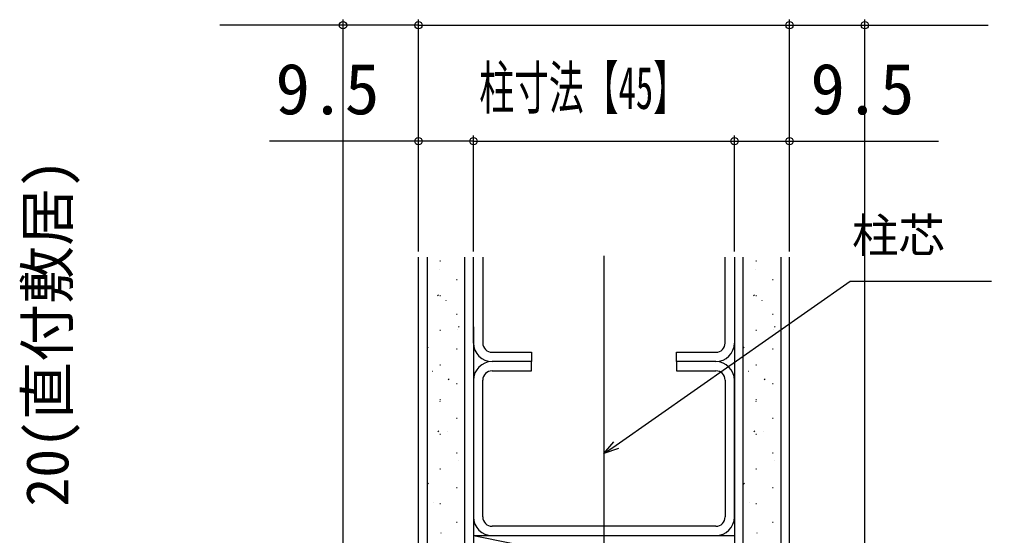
# Model space of a CAD drawing. Units: millimetres, scale not verified. Extents: x -525 to 525, y -783 to 780.
# Drawn here: x -414.7 to -247.1, y 482.1 to 571.1 of the extents above; entities that cross this region are included whole.
import ezdxf
from ezdxf.enums import TextEntityAlignment as Align

# ---------------------------------------------------------------- set-up
doc = ezdxf.new("R2010")
doc.units = ezdxf.units.MM
doc.header["$LTSCALE"] = 4
for name, color, linetype in [('0-5_YKK_12', 2, 'Continuous'), ('0-8_YKK_D', 6, 'Continuous'), ('0-A_YSS_K', 3, 'Continuous')]:
    doc.layers.add(name, color=color, linetype=linetype)
doc.styles.add('ＭＳ ゴシック', font='')
doc.styles.get('ＭＳ ゴシック').set_extended_font_data('MS Gothic')

msp = doc.modelspace()

# ---------------------------------------------------------------- linework, layer by layer
at = {"layer": '0-5_YKK_12'}
msp.add_line((-313.899, 530.373), (-313.899, 210.929), dxfattribs=at)
at = {"layer": '0-8_YKK_D'}
for p, q in [((-358.899, 474.145), (-358.899, 571.145)), ((-345.899, 531.145), (-345.899, 571.145)), ((-345.899, 531.145), (-345.899, 571.145)), ((-345.899, 570.145), (-281.899, 570.145)), ((-281.899, 531.145), (-281.899, 571.145)), ((-281.899, 531.145), (-281.899, 571.145)), ((-268.899, 474.145), (-268.899, 571.145)), ((-345.899, 531.145), (-345.899, 551.145)), ((-336.399, 531.145), (-336.399, 551.145)), ((-336.399, 531.145), (-336.399, 551.145)), ((-336.399, 550.145), (-291.399, 550.145)), ((-291.399, 531.145), (-291.399, 551.145)), ((-291.399, 531.145), (-291.399, 551.145)), ((-281.899, 531.145), (-281.899, 551.145))]:
    msp.add_line(p, q, dxfattribs=at)
for points in [[(-345.899, 570.145), (-358.899, 570.145), (-380.177, 570.145)], [(-281.899, 570.145), (-268.899, 570.145), (-247.622, 570.145)], [(-336.399, 550.145), (-345.899, 550.145), (-371.608, 550.145)], [(-291.399, 550.145), (-281.899, 550.145), (-256.19, 550.145)], [(-313.899, 496.277), (-311.81, 497.74), (-271.443, 526.002), (-247.051, 526.002)], [(-311.418, 497.18), (-313.899, 496.277), (-312.202, 498.299)]]:
    msp.add_lwpolyline(points, dxfattribs=at)
for centre in [(-358.899, 570.145), (-345.899, 570.145), (-345.899, 570.145), (-281.899, 570.145), (-281.899, 570.145), (-268.899, 570.145), (-345.899, 550.145), (-336.399, 550.145), (-336.399, 550.145), (-291.399, 550.145), (-291.399, 550.145), (-281.899, 550.145)]:
    msp.add_circle(centre, 0.637, dxfattribs=at)
at = {"layer": '0-A_YSS_K'}
for p, q in [((-345.899, 473.145), (-345.899, 530.145)), ((-344.399, 530.145), (-344.399, 473.145)), ((-337.899, 473.145), (-337.899, 530.145)), ((-336.399, 515.345), (-336.399, 530.145)), ((-334.799, 530.145), (-334.799, 515.345)), ((-292.999, 515.345), (-292.999, 530.145)), ((-291.399, 530.145), (-291.399, 515.345)), ((-289.899, 473.145), (-289.899, 530.145)), ((-283.399, 530.145), (-283.399, 473.145)), ((-281.899, 473.145), (-281.899, 530.145)), ((-342.189, 529.535), (-342.089, 529.535)), ((-287.689, 529.535), (-287.589, 529.535)), ((-342.317, 527.962), (-342.298, 527.969)), ((-287.817, 527.962), (-287.798, 527.969)), ((-339.339, 526.305), (-339.239, 526.305)), ((-284.839, 526.305), (-284.739, 526.305)), ((-342.624, 523.529), (-342.457, 523.639)), ((-342.189, 523.555), (-342.089, 523.555)), ((-288.124, 523.529), (-287.957, 523.639)), ((-287.689, 523.555), (-287.589, 523.555)), ((-341.119, 522.704), (-341.1, 522.711)), ((-286.619, 522.704), (-286.6, 522.711)), ((-339.339, 520.325), (-339.239, 520.325)), ((-284.839, 520.325), (-284.739, 520.325)), ((-339.014, 518.082), (-338.848, 518.193)), ((-284.514, 518.082), (-284.348, 518.193)), ((-342.189, 517.575), (-342.089, 517.575)), ((-339.167, 517.713), (-339.148, 517.72)), ((-287.689, 517.575), (-287.589, 517.575)), ((-284.667, 517.713), (-284.648, 517.72)), ((-344.393, 514.522), (-344.226, 514.633)), ((-339.339, 514.345), (-339.239, 514.345)), ((-301.399, 513.745), (-294.599, 513.745)), ((-289.893, 514.522), (-289.726, 514.633)), ((-284.839, 514.345), (-284.739, 514.345)), ((-342.189, 511.595), (-342.089, 511.595)), ((-287.689, 511.595), (-287.589, 511.595)), ((-343.455, 510.513), (-343.437, 510.52)), ((-301.399, 510.545), (-294.599, 510.545)), ((-288.955, 510.513), (-288.937, 510.52)), ((-340.783, 509.076), (-340.616, 509.186)), ((-339.339, 508.365), (-339.239, 508.365)), ((-336.399, 508.945), (-336.399, 485.345)), ((-334.799, 485.345), (-334.799, 508.945)), ((-292.999, 508.945), (-292.999, 485.345)), ((-291.399, 485.345), (-291.399, 508.945)), ((-286.283, 509.076), (-286.116, 509.186)), ((-284.839, 508.365), (-284.739, 508.365)), ((-342.189, 505.615), (-342.089, 505.615)), ((-342.163, 505.289), (-342.145, 505.295)), ((-287.689, 505.615), (-287.589, 505.615)), ((-287.663, 505.289), (-287.645, 505.295)), ((-339.339, 502.385), (-339.239, 502.385)), ((-284.839, 502.385), (-284.739, 502.385)), ((-342.552, 500.07), (-342.385, 500.18)), ((-342.189, 499.635), (-342.089, 499.635)), ((-340.966, 500.031), (-340.947, 500.037)), ((-288.052, 500.07), (-287.885, 500.18)), ((-287.689, 499.635), (-287.589, 499.635)), ((-286.466, 500.031), (-286.447, 500.037)), ((-339.339, 496.405), (-339.239, 496.405)), ((-284.839, 496.405), (-284.739, 496.405)), ((-339.014, 495.04), (-338.995, 495.047)), ((-284.514, 495.04), (-284.495, 495.047)), ((-342.189, 493.655), (-342.089, 493.655)), ((-287.689, 493.655), (-287.589, 493.655)), ((-344.321, 491.063), (-344.154, 491.174)), ((-339.339, 490.425), (-339.239, 490.425)), ((-289.821, 491.063), (-289.654, 491.174)), ((-284.839, 490.425), (-284.739, 490.425)), ((-343.302, 487.84), (-343.283, 487.846)), ((-342.189, 487.675), (-342.089, 487.675)), ((-288.802, 487.84), (-288.783, 487.846)), ((-287.689, 487.675), (-287.589, 487.675)), ((-339.339, 484.445), (-339.239, 484.445)), ((-294.599, 483.745), (-333.199, 483.745)), ((-284.839, 484.445), (-284.739, 484.445)), ((-342.01, 482.615), (-341.991, 482.622)), ((-336.399, 482.145), (-291.399, 473.145)), ((-336.399, 482.145), (-291.399, 482.145)), ((-336.399, 482.145), (-336.399, 473.145)), ((-333.199, 482.145), (-294.599, 482.145)), ((-291.399, 482.145), (-291.399, 473.145)), ((-287.51, 482.615), (-287.491, 482.622))]:
    msp.add_line(p, q, dxfattribs=at)
for points in [[(-336.399, 518.145), (-336.399, 473.145), (-345.899, 473.145)], [(-291.399, 518.145), (-291.399, 473.145), (-281.899, 473.145)], [(-333.199, 513.745), (-326.399, 513.745), (-326.399, 512.145), (-333.199, 512.145)], [(-294.599, 512.145), (-301.399, 512.145), (-301.399, 513.745)], [(-333.199, 510.545), (-326.399, 510.545), (-326.399, 512.145), (-333.199, 512.145)], [(-294.599, 512.145), (-301.399, 512.145), (-301.399, 510.545)]]:
    msp.add_lwpolyline(points, dxfattribs=at)
for centre, radius, start, end in [((-333.199, 515.345), 3.2, 180, 270), ((-333.199, 515.345), 1.6, 180, 270), ((-294.599, 515.345), 1.6, 270, 0), ((-294.599, 515.345), 3.2, 270, 360), ((-333.199, 508.945), 3.2, 90, 180), ((-294.599, 508.945), 3.2, 0, 90), ((-333.199, 508.945), 1.6, 90, 180), ((-294.599, 508.945), 1.6, 0, 90), ((-333.199, 485.345), 3.2, 180, 270), ((-333.199, 485.345), 1.6, 180, 270), ((-294.599, 485.345), 1.6, 270, 0), ((-294.599, 485.345), 3.2, 270, 360)]:
    msp.add_arc(centre, radius, start, end, dxfattribs=at)

# ---------------------------------------------------------------- texts
at = {"layer": '0-8_YKK_D', "style": 'ＭＳ ゴシック'}
for s, height, p in [('9.5', 8.798, (-370.563, 552.145)), ('9.5', 8.798, (-278.304, 552.145)), ('柱芯', 5.865, (-271.113, 529.21))]:
    msp.add_text(s, height=height, dxfattribs=at).set_placement(p, align=Align.BOTTOM_LEFT)
at = {"layer": '0-8_YKK_D', "style": 'ＭＳ ゴシック', "width": 0.6}
msp.add_text('柱寸法【45】', height=7.331, dxfattribs=at).set_placement((-335.394, 553.508), align=Align.BOTTOM_LEFT)
at = {"layer": '0-8_YKK_D', "style": 'ＭＳ ゴシック'}
msp.add_text('20(直付敷居)', height=7.331, rotation=90, dxfattribs=at).set_placement((-404.062, 487.132), align=Align.BOTTOM_LEFT)

doc.saveas('drawing.dxf')
